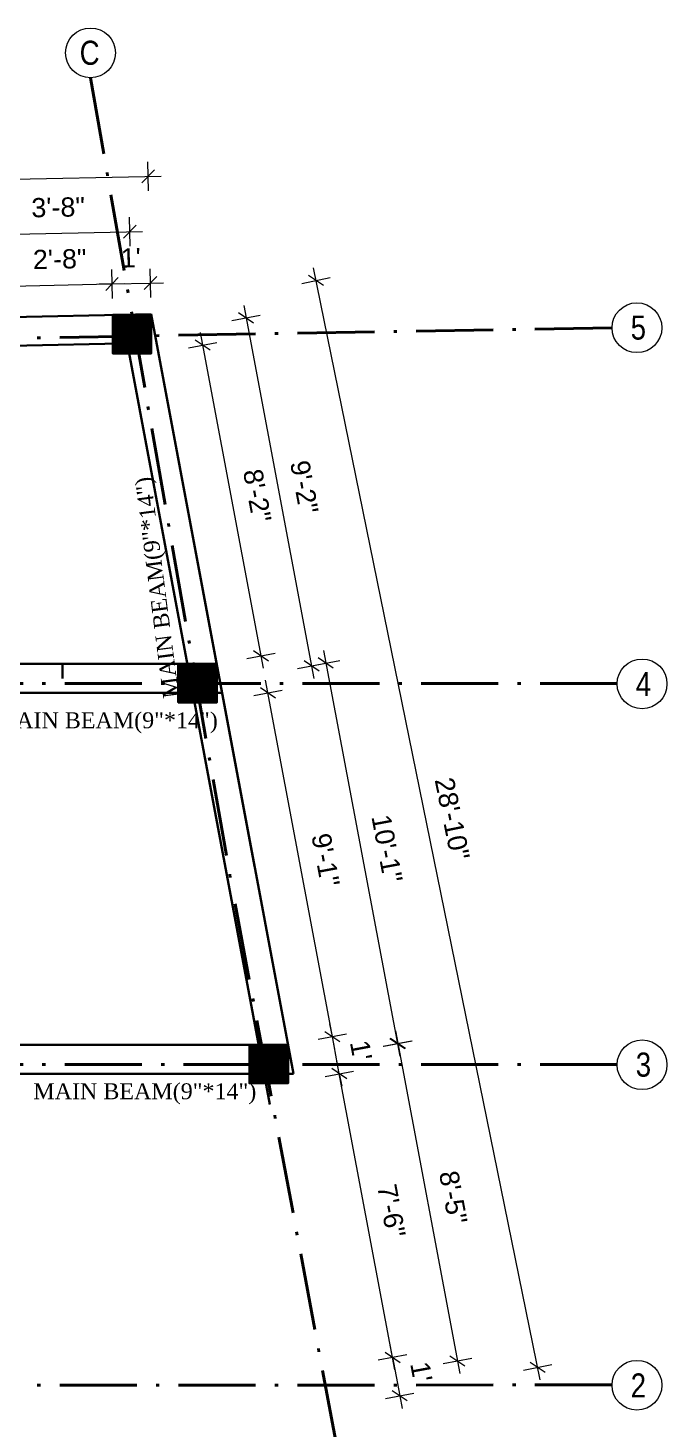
# Model space of a CAD drawing. Header units: inches. Extents: x 45643 to 70559, y -8725 to 1713.
# Drawn here: x 63796.9 to 63995.9, y -4377.5 to -3941.2 of the extents above; entities that cross this region are included whole.
import ezdxf

# ---------------------------------------------------------------- set-up
doc = ezdxf.new("R2010")
doc.units = ezdxf.units.IN
doc.header["$MEASUREMENT"] = 0
doc.linetypes.add('ACAD_ISO10W100', pattern=[18.5, 12, -3, 0.5, -3])
for name, color, linetype, lineweight in [('A-Wall', 250, 'Continuous', 40), ('A_Title Text', 105, 'Continuous', 60), ('ELEVATION', 6, 'Continuous', 30), ('Text', 7, 'Continuous', 9)]:
    doc.layers.add(name, color=color, linetype=linetype, lineweight=lineweight)
doc.styles.add('Arial', font='arial.ttf')
doc.styles.add('DIM', font='', dxfattribs={"height": 100})
doc.styles.get("Standard").update_dxf_attribs({"font": 'times.ttf'})
doc.styles.get('DIM').set_extended_font_data('VNI-Helve-Condense')
doc.dimstyles.new('Sudeep', dxfattribs={"dimtxt": 6, "dimasz": 4, "dimexe": 4.5, "dimexo": 4.5, "dimgap": 5, "dimtad": 1, "dimdec": 0, "dimlunit": 4, "dimtxsty": 'Arial', "dimblk": 'OBLIQUE', "dimcen": 250, "dimdle": 4, "dimclrd": 86, "dimclre": 5, "dimclrt": 1, "dimadec": 0, "dimazin": 0, "dimtfac": 1, "dimtdec": 0, "dimtix": 1, "dimtmove": 1, "dimatfit": 3, "dimldrblk": 'OBLIQUE', "dimfxl": 4.5, "dimfxlon": 1, "dimfrac": 2, "dimlwd": 15, "dimlwe": 13, "dimarcsym": 0})

# ---------------------------------------------------------------- blocks, each defined once
blk = doc.blocks.new('_Oblique')
at = {"color": 0, "linetype": 'ByBlock', "lineweight": -2}
blk.add_line((-0.5, -0.5), (0.5, 0.5), dxfattribs=at)
blk = doc.blocks.new('*D754')
at = {"layer": 'A_Title Text', "color": 5, "lineweight": 13, "transparency": 16777216}
for p, q in [((63790.9, -4026.14), (63790.71, -4017.14)), ((63823.17, -4025.45), (63822.98, -4016.45))]:
    blk.add_line(p, q, dxfattribs=at)
at = {"layer": 'A_Title Text', "color": 86, "lineweight": 15, "transparency": 16777216}
blk.add_line((63786.81, -4021.72), (63827.07, -4020.87), dxfattribs=at)
at = {"layer": 'Defpoints', "color": 0, "transparency": 16777216}
for p in [(63823.07, -4020.95), (63791.01, -4031.28), (63823.28, -4030.6)]:
    blk.add_point(p, dxfattribs=at)
at = {"layer": 'A_Title Text', "color": 86, "lineweight": 15, "transparency": 16777216, "xscale": 4, "yscale": 4, "zscale": 4}
for p, rotation in [((63790.81, -4021.64), 181.2192986938275), ((63823.07, -4020.95), 1.219298693827519)]:
    blk.add_blockref('_Oblique', p, dxfattribs=dict(at, rotation=rotation))
at = {"layer": 'A_Title Text', "color": 1, "transparency": 16777216, "insert": (63806.77, -4013.23), "char_height": 6, "attachment_point": 5, "rotation": 1.2193, "style": 'Arial'}
blk.add_mtext('2\'-8"', dxfattribs=at)
blk = doc.blocks.new('*D755')
at = {"layer": 'A_Title Text', "color": 5, "lineweight": 13, "transparency": 16777216}
for p, q in [((63823.17, -4025.45), (63822.98, -4016.45)), ((63835.17, -4025.19), (63834.98, -4016.2))]:
    blk.add_line(p, q, dxfattribs=at)
at = {"layer": 'A_Title Text', "color": 86, "lineweight": 15, "transparency": 16777216}
for p, q in [((63823.07, -4020.95), (63819.07, -4021.04)), ((63823.07, -4020.95), (63835.07, -4020.69)), ((63835.07, -4020.69), (63839.07, -4020.61))]:
    blk.add_line(p, q, dxfattribs=at)
at = {"layer": 'Defpoints', "color": 0, "transparency": 16777216}
for p in [(63835.07, -4020.69), (63823.28, -4030.6), (63835.28, -4030.34)]:
    blk.add_point(p, dxfattribs=at)
at = {"layer": 'A_Title Text', "color": 86, "lineweight": 15, "transparency": 16777216, "xscale": 4, "yscale": 4, "zscale": 4}
for p, rotation in [((63823.07, -4020.95), 1.219298693827504), ((63835.07, -4020.69), 181.2192986938275)]:
    blk.add_blockref('_Oblique', p, dxfattribs=dict(at, rotation=rotation))
at = {"layer": 'A_Title Text', "color": 1, "transparency": 16777216, "insert": (63828.9, -4012.81), "char_height": 6, "attachment_point": 5, "rotation": 1.2193, "style": 'Arial'}
blk.add_mtext("1'", dxfattribs=at)
blk = doc.blocks.new('*D756')
at = {"layer": 'A_Title Text', "color": 5, "lineweight": 13, "transparency": 16777216}
for p, q in [((63784.43, -4010.12), (63784.23, -4001.12)), ((63828.69, -4009.18), (63828.5, -4000.18))]:
    blk.add_line(p, q, dxfattribs=at)
at = {"layer": 'A_Title Text', "color": 86, "lineweight": 15, "transparency": 16777216}
blk.add_line((63780.33, -4005.71), (63832.6, -4004.59), dxfattribs=at)
at = {"layer": 'Defpoints', "color": 0, "transparency": 16777216}
for p in [(63828.6, -4004.68), (63785.01, -4037.54), (63829.28, -4036.6)]:
    blk.add_point(p, dxfattribs=at)
at = {"layer": 'A_Title Text', "color": 86, "lineweight": 15, "transparency": 16777216, "xscale": 4, "yscale": 4, "zscale": 4}
for p, rotation in [((63784.33, -4005.62), 181.2201277268422), ((63828.6, -4004.68), 1.220127726842232)]:
    blk.add_blockref('_Oblique', p, dxfattribs=dict(at, rotation=rotation))
at = {"layer": 'A_Title Text', "color": 1, "transparency": 16777216, "insert": (63806.29, -3997.09), "char_height": 6, "attachment_point": 5, "rotation": 1.2201, "style": 'Arial'}
blk.add_mtext('3\'-8"', dxfattribs=at)
blk = doc.blocks.new('*D757')
at = {"layer": 'A_Title Text', "color": 5, "lineweight": 13, "transparency": 16777216}
for p, q in [((63834.46, -3991.93), (63834.27, -3982.94)), ((63631.68, -3996.25), (63631.49, -3987.25))]:
    blk.add_line(p, q, dxfattribs=at)
at = {"layer": 'A_Title Text', "color": 86, "lineweight": 15, "transparency": 16777216}
blk.add_line((63627.58, -3991.84), (63838.36, -3987.35), dxfattribs=at)
at = {"layer": 'Defpoints', "color": 0, "transparency": 16777216}
for p in [(63834.36, -3987.43), (63835.28, -4030.34), (63632.5, -4034.66)]:
    blk.add_point(p, dxfattribs=at)
at = {"layer": 'A_Title Text', "color": 86, "lineweight": 15, "transparency": 16777216, "xscale": 4, "yscale": 4, "zscale": 4}
for p, rotation in [((63834.36, -3987.43), 1.219298693351975), ((63631.58, -3991.75), 181.219298693352)]:
    blk.add_blockref('_Oblique', p, dxfattribs=dict(at, rotation=rotation))
at = {"layer": 'A_Title Text', "color": 1, "transparency": 16777216, "insert": (63732.8, -3981.53), "char_height": 6, "attachment_point": 5, "rotation": 1.2193, "style": 'Arial'}
blk.add_mtext('16\'-11"', dxfattribs=at)
blk = doc.blocks.new('*D763')
at = {"layer": 'A_Title Text', "color": 86, "lineweight": 15, "transparency": 16777216}
for p, q in [((63910.42, -4355.5), (63909.69, -4351.57)), ((63910.42, -4355.5), (63912.67, -4367.5)), ((63912.67, -4367.5), (63913.41, -4371.43))]:
    blk.add_line(p, q, dxfattribs=at)
at = {"layer": 'A_Title Text', "color": 5, "lineweight": 13, "transparency": 16777216}
for p, q in [((63906, -4356.33), (63914.85, -4354.67)), ((63908.25, -4368.33), (63917.1, -4366.67))]:
    blk.add_line(p, q, dxfattribs=at)
at = {"layer": 'Defpoints', "color": 0, "transparency": 16777216}
for p in [(63896.57, -4358.1), (63912.67, -4367.5), (63898.82, -4370.1)]:
    blk.add_point(p, dxfattribs=at)
at = {"layer": 'A_Title Text', "color": 86, "lineweight": 15, "transparency": 16777216, "xscale": 4, "yscale": 4, "zscale": 4}
for p, rotation in [((63910.42, -4355.5), 280.6171471808366), ((63912.67, -4367.5), 100.6171471808367)]:
    blk.add_blockref('_Oblique', p, dxfattribs=dict(at, rotation=rotation))
at = {"layer": 'A_Title Text', "color": 1, "transparency": 16777216, "insert": (63919.42, -4360.02), "char_height": 6, "attachment_point": 5, "rotation": 280.6171, "style": 'Arial'}
blk.add_mtext("1'", dxfattribs=at)
blk = doc.blocks.new('*D764')
at = {"layer": 'A_Title Text', "color": 86, "lineweight": 15, "transparency": 16777216}
blk.add_line((63956.43, -4362.53), (63885.78, -4015.96), dxfattribs=at)
at = {"layer": 'A_Title Text', "color": 5, "lineweight": 13, "transparency": 16777216}
for p, q in [((63882.17, -4020.78), (63890.99, -4018.98)), ((63951.22, -4359.51), (63960.04, -4357.71))]:
    blk.add_line(p, q, dxfattribs=at)
at = {"layer": 'Defpoints', "color": 0, "transparency": 16777216}
for p in [(63886.58, -4019.88), (63835.27, -4030.34), (63904.32, -4369.07)]:
    blk.add_point(p, dxfattribs=at)
at = {"layer": 'A_Title Text', "color": 86, "lineweight": 15, "transparency": 16777216, "xscale": 4, "yscale": 4, "zscale": 4}
for p, rotation in [((63886.58, -4019.88), 101.5220110422784), ((63955.63, -4358.61), 281.5220110422783)]:
    blk.add_blockref('_Oblique', p, dxfattribs=dict(at, rotation=rotation))
at = {"layer": 'A_Title Text', "color": 1, "transparency": 16777216, "insert": (63929.01, -4187.63), "char_height": 6, "attachment_point": 5, "rotation": 281.522, "style": 'Arial'}
blk.add_mtext('28\'-10"', dxfattribs=at)
blk = doc.blocks.new('*D1082')
at = {"layer": 'A_Title Text', "color": 86, "lineweight": 15, "transparency": 16777216}
for p, q in [((63910.42, -4355.5), (63909.69, -4351.57)), ((63910.42, -4355.5), (63912.67, -4367.5)), ((63912.67, -4367.5), (63913.41, -4371.43))]:
    blk.add_line(p, q, dxfattribs=at)
at = {"layer": 'A_Title Text', "color": 5, "lineweight": 13, "transparency": 16777216}
for p, q in [((63906, -4356.33), (63914.85, -4354.67)), ((63908.25, -4368.33), (63917.1, -4366.67))]:
    blk.add_line(p, q, dxfattribs=at)
at = {"layer": 'Defpoints', "color": 0, "transparency": 16777216}
for p in [(63896.57, -4358.1), (63912.67, -4367.5), (63898.82, -4370.1)]:
    blk.add_point(p, dxfattribs=at)
at = {"layer": 'A_Title Text', "color": 86, "lineweight": 15, "transparency": 16777216, "xscale": 4, "yscale": 4, "zscale": 4}
for p, rotation in [((63910.42, -4355.5), 280.6171471808331), ((63912.67, -4367.5), 100.6171471808331)]:
    blk.add_blockref('_Oblique', p, dxfattribs=dict(at, rotation=rotation))
at = {"layer": 'A_Title Text', "color": 1, "transparency": 16777216, "insert": (63919.42, -4360.02), "char_height": 6, "attachment_point": 5, "rotation": 280.6171, "style": 'Arial'}
blk.add_mtext("1'", dxfattribs=at)
blk = doc.blocks.new('*D1068')
at = {"layer": 'A_Title Text', "color": 86, "lineweight": 15, "transparency": 16777216}
blk.add_line((63892.42, -4259.44), (63870.87, -4144.49), dxfattribs=at)
at = {"layer": 'A_Title Text', "color": 5, "lineweight": 13, "transparency": 16777216}
for p, q in [((63867.18, -4149.25), (63876.03, -4147.59)), ((63887.26, -4256.34), (63896.1, -4254.68))]:
    blk.add_line(p, q, dxfattribs=at)
at = {"layer": 'Defpoints', "color": 0, "transparency": 16777216}
for p in [(63871.6, -4148.42), (63855.67, -4151.41), (63877.87, -4258.1)]:
    blk.add_point(p, dxfattribs=at)
at = {"layer": 'A_Title Text', "color": 86, "lineweight": 15, "transparency": 16777216, "xscale": 4, "yscale": 4, "zscale": 4}
for p, rotation in [((63871.6, -4148.42), 100.6171471808331), ((63891.68, -4255.51), 280.6171471808331)]:
    blk.add_blockref('_Oblique', p, dxfattribs=dict(at, rotation=rotation))
at = {"layer": 'A_Title Text', "color": 1, "transparency": 16777216, "insert": (63889.57, -4200.48), "char_height": 6, "attachment_point": 5, "rotation": 280.6171, "style": 'Arial'}
blk.add_mtext('9\'-1"', dxfattribs=at)
blk = doc.blocks.new('*D1069')
at = {"layer": 'A_Title Text', "color": 86, "lineweight": 15, "transparency": 16777216}
blk.add_line((63888.88, -4135.19), (63912.67, -4261.62), dxfattribs=at)
at = {"layer": 'A_Title Text', "color": 5, "lineweight": 13, "transparency": 16777216}
for p, q in [((63885.2, -4139.96), (63894.05, -4138.29)), ((63907.51, -4258.52), (63916.35, -4256.86))]:
    blk.add_line(p, q, dxfattribs=at)
at = {"layer": 'Defpoints', "color": 0, "transparency": 16777216}
for p in [(63855.67, -4145.51), (63911.93, -4257.69), (63877.87, -4264.1)]:
    blk.add_point(p, dxfattribs=at)
at = {"layer": 'A_Title Text', "color": 86, "lineweight": 15, "transparency": 16777216, "xscale": 4, "yscale": 4, "zscale": 4}
for p, rotation in [((63889.62, -4139.13), 100.6559947049646), ((63911.93, -4257.69), 280.6559947049646)]:
    blk.add_blockref('_Oblique', p, dxfattribs=dict(at, rotation=rotation))
at = {"layer": 'A_Title Text', "color": 1, "transparency": 16777216, "insert": (63908.7, -4196.92), "char_height": 6, "attachment_point": 5, "rotation": 280.656, "style": 'Arial'}
blk.add_mtext('10\'-1"', dxfattribs=at)
blk = doc.blocks.new('*D1070')
at = {"layer": 'A_Title Text', "color": 86, "lineweight": 15, "transparency": 16777216}
for p, q in [((63891.68, -4255.51), (63890.94, -4251.58)), ((63893.85, -4267.1), (63891.68, -4255.51)), ((63893.85, -4267.1), (63894.59, -4271.03))]:
    blk.add_line(p, q, dxfattribs=at)
at = {"layer": 'A_Title Text', "color": 5, "lineweight": 13, "transparency": 16777216}
for p, q in [((63887.26, -4256.34), (63896.1, -4254.68)), ((63889.43, -4267.93), (63898.28, -4266.27))]:
    blk.add_line(p, q, dxfattribs=at)
at = {"layer": 'Defpoints', "color": 0, "transparency": 16777216}
for p in [(63877.87, -4258.1), (63891.68, -4255.51), (63877.87, -4270.1)]:
    blk.add_point(p, dxfattribs=at)
at = {"layer": 'A_Title Text', "color": 86, "lineweight": 15, "transparency": 16777216, "xscale": 4, "yscale": 4, "zscale": 4}
for p, rotation in [((63891.68, -4255.51), 280.6171471808331), ((63893.85, -4267.1), 100.6171471808331)]:
    blk.add_blockref('_Oblique', p, dxfattribs=dict(at, rotation=rotation))
at = {"layer": 'A_Title Text', "color": 1, "transparency": 16777216, "insert": (63900.64, -4259.83), "char_height": 6, "attachment_point": 5, "rotation": 280.6171, "style": 'Arial'}
blk.add_mtext("1'", dxfattribs=at)
blk = doc.blocks.new('*D1074')
at = {"layer": 'A_Title Text', "color": 86, "lineweight": 15, "transparency": 16777216}
for p, q in [((63910.42, -4355.5), (63909.69, -4351.57)), ((63910.42, -4355.5), (63912.67, -4367.5)), ((63912.67, -4367.5), (63913.41, -4371.43))]:
    blk.add_line(p, q, dxfattribs=at)
at = {"layer": 'A_Title Text', "color": 5, "lineweight": 13, "transparency": 16777216}
for p, q in [((63906, -4356.33), (63914.85, -4354.67)), ((63908.25, -4368.33), (63917.1, -4366.67))]:
    blk.add_line(p, q, dxfattribs=at)
at = {"layer": 'Defpoints', "color": 0, "transparency": 16777216}
for p in [(63896.57, -4358.1), (63912.67, -4367.5), (63898.82, -4370.1)]:
    blk.add_point(p, dxfattribs=at)
at = {"layer": 'A_Title Text', "color": 86, "lineweight": 15, "transparency": 16777216, "xscale": 4, "yscale": 4, "zscale": 4}
for p, rotation in [((63910.42, -4355.5), 280.6171471808331), ((63912.67, -4367.5), 100.6171471808331)]:
    blk.add_blockref('_Oblique', p, dxfattribs=dict(at, rotation=rotation))
at = {"layer": 'A_Title Text', "color": 1, "transparency": 16777216, "insert": (63919.42, -4360.02), "char_height": 6, "attachment_point": 5, "rotation": 280.6171, "style": 'Arial'}
blk.add_mtext("1'", dxfattribs=at)
blk = doc.blocks.new('*D1075')
at = {"layer": 'A_Title Text', "color": 5, "lineweight": 13, "transparency": 16777216}
for p, q in [((63889.43, -4267.93), (63898.28, -4266.27)), ((63906, -4356.33), (63914.85, -4354.67))]:
    blk.add_line(p, q, dxfattribs=at)
at = {"layer": 'A_Title Text', "color": 86, "lineweight": 15, "transparency": 16777216}
blk.add_line((63911.16, -4359.43), (63893.12, -4263.17), dxfattribs=at)
at = {"layer": 'Defpoints', "color": 0, "transparency": 16777216}
for p in [(63893.85, -4267.1), (63877.87, -4270.1), (63896.57, -4358.1)]:
    blk.add_point(p, dxfattribs=at)
at = {"layer": 'A_Title Text', "color": 86, "lineweight": 15, "transparency": 16777216, "xscale": 4, "yscale": 4, "zscale": 4}
for p, rotation in [((63893.85, -4267.1), 100.6171471808331), ((63910.42, -4355.5), 280.6171471808331)]:
    blk.add_blockref('_Oblique', p, dxfattribs=dict(at, rotation=rotation))
at = {"layer": 'A_Title Text', "color": 1, "transparency": 16777216, "insert": (63910.06, -4309.82), "char_height": 6, "attachment_point": 5, "rotation": 280.6171, "style": 'Arial'}
blk.add_mtext('7\'-6"', dxfattribs=at)
blk = doc.blocks.new('*D1067')
at = {"layer": 'A_Title Text', "color": 86, "lineweight": 15, "transparency": 16777216}
blk.add_line((63911.39, -4253.75), (63931.39, -4360.52), dxfattribs=at)
at = {"layer": 'A_Title Text', "color": 5, "lineweight": 13, "transparency": 16777216}
for p, q in [((63907.71, -4258.51), (63916.55, -4256.85)), ((63926.23, -4357.42), (63935.08, -4355.76))]:
    blk.add_line(p, q, dxfattribs=at)
at = {"layer": 'Defpoints', "color": 0, "transparency": 16777216}
for p in [(63877.87, -4264.1), (63930.65, -4356.59), (63890.57, -4364.1)]:
    blk.add_point(p, dxfattribs=at)
at = {"layer": 'A_Title Text', "color": 86, "lineweight": 15, "transparency": 16777216, "xscale": 4, "yscale": 4, "zscale": 4}
for p, rotation in [((63912.13, -4257.68), 100.6084701990624), ((63930.65, -4356.59), 280.6084701990624)]:
    blk.add_blockref('_Oblique', p, dxfattribs=dict(at, rotation=rotation))
at = {"layer": 'A_Title Text', "color": 1, "transparency": 16777216, "insert": (63929.32, -4305.65), "char_height": 6, "attachment_point": 5, "rotation": 280.6085, "style": 'Arial'}
blk.add_mtext('8\'-5"', dxfattribs=at)
blk = doc.blocks.new('*D1084')
at = {"layer": 'A_Title Text', "color": 5, "lineweight": 13, "transparency": 16777216}
for p, q in [((63860.38, -4032.39), (63869.23, -4030.73)), ((63880.78, -4140.79), (63889.62, -4139.13))]:
    blk.add_line(p, q, dxfattribs=at)
at = {"layer": 'A_Title Text', "color": 86, "lineweight": 15, "transparency": 16777216}
blk.add_line((63864.07, -4027.63), (63885.94, -4143.89), dxfattribs=at)
at = {"layer": 'Defpoints', "color": 0, "transparency": 16777216}
for p in [(63835.28, -4037.11), (63885.2, -4139.96), (63855.67, -4145.51)]:
    blk.add_point(p, dxfattribs=at)
at = {"layer": 'A_Title Text', "color": 86, "lineweight": 15, "transparency": 16777216, "xscale": 4, "yscale": 4, "zscale": 4}
for p, rotation in [((63864.8, -4031.56), 100.6559947049613), ((63885.2, -4139.96), 280.6559947049612)]:
    blk.add_blockref('_Oblique', p, dxfattribs=dict(at, rotation=rotation))
at = {"layer": 'A_Title Text', "color": 1, "transparency": 16777216, "insert": (63882.93, -4084.27), "char_height": 6, "attachment_point": 5, "rotation": 280.656, "style": 'Arial'}
blk.add_mtext('9\'-2"', dxfattribs=at)
blk = doc.blocks.new('*D1085')
at = {"layer": 'A_Title Text', "color": 86, "lineweight": 15, "transparency": 16777216}
blk.add_line((63850.55, -4036.09), (63870.17, -4140.76), dxfattribs=at)
at = {"layer": 'A_Title Text', "color": 5, "lineweight": 13, "transparency": 16777216}
for p, q in [((63846.86, -4040.86), (63855.71, -4039.2)), ((63865.01, -4137.66), (63873.85, -4136))]:
    blk.add_line(p, q, dxfattribs=at)
at = {"layer": 'Defpoints', "color": 0, "transparency": 16777216}
for p in [(63837.57, -4042.6), (63855.67, -4139.41), (63869.43, -4136.83)]:
    blk.add_point(p, dxfattribs=at)
at = {"layer": 'A_Title Text', "color": 86, "lineweight": 15, "transparency": 16777216, "xscale": 4, "yscale": 4, "zscale": 4}
for p, rotation in [((63851.29, -4040.03), 100.6171471808331), ((63869.43, -4136.83), 280.6171471808331)]:
    blk.add_blockref('_Oblique', p, dxfattribs=dict(at, rotation=rotation))
at = {"layer": 'A_Title Text', "color": 1, "transparency": 16777216, "insert": (63868.28, -4086.94), "char_height": 6, "attachment_point": 5, "rotation": 280.6171, "style": 'Arial'}
blk.add_mtext('8\'-2"', dxfattribs=at)

msp = doc.modelspace()

# ---------------------------------------------------------------- hatches: boundary and pattern name
at = {"layer": 'ELEVATION'}
h = msp.add_hatch(dxfattribs=at)
h.set_pattern_fill('ANSI31', color=256)
h.set_pattern_definition([(45, (36814.95309, 12259.9699), (-0.08838834765, 0.08838834765), [])])
h.paths.add_polyline_path([(63835.278, -4030.597), (63823.278, -4030.597), (63823.278, -4042.597), (63835.278, -4042.597)])
h = msp.add_hatch(dxfattribs=at)
h.set_pattern_fill('ANSI31', color=256)
h.set_pattern_definition([(45, (36835.34901, 12151.16177), (-0.08838834765, 0.08838834765), [])])
h.paths.add_polyline_path([(63855.674, -4139.406), (63843.674, -4139.406), (63843.674, -4151.406), (63855.674, -4151.406)])
h = msp.add_hatch(dxfattribs=at)
h.set_pattern_fill('ANSI31', color=256)
h.set_pattern_definition([(45, (36857.54574, 12032.46923), (-0.08838834765, 0.08838834765), [])])
h.paths.add_polyline_path([(63877.871, -4258.098), (63865.871, -4258.098), (63865.871, -4270.098), (63877.871, -4270.098)])

# ---------------------------------------------------------------- linework, layer by layer
at = {"layer": 'A-Wall', "color": 6, "linetype": 'ACAD_ISO10W100', "ltscale": 2}
for p, q in [((63816.375, -3956.721), (63860.329, -4208.378)), ((63978.779, -4034.606), (63542.495, -4042.232)), ((63980.361, -4145.513), (63543.775, -4145.513)), ((63861.413, -4214.177), (63912.777, -4488.836)), ((63980.361, -4264.205), (63543.775, -4264.205)), ((63978.779, -4364.098), (63542.194, -4364.298))]:
    msp.add_line(p, q, dxfattribs=at)
at = {"layer": 'ELEVATION'}
for p, q in [((63835.278, -4030.342), (63632.496, -4034.658)), ((63835.278, -4030.597), (63835.278, -4030.342)), ((63867.451, -4202.378), (63835.278, -4030.342)), ((63879.554, -4267.098), (63835.278, -4030.342)), ((63872.193, -4276.698), (63826.431, -4031.997)), ((63835.47, -4039.34), (63632.688, -4043.656)), ((63635.451, -4139.406), (63855.674, -4139.406)), ((63807.674, -4139.406), (63807.674, -4143.906)), ((63843.674, -4142.406), (63843.674, -4151.406)), ((63635.451, -4148.406), (63857.357, -4148.406)), ((63629.13, -4258.098), (63868.715, -4258.098)), ((63629.13, -4267.098), (63879.554, -4267.098))]:
    msp.add_line(p, q, dxfattribs=at)
for points in [[(63823.278, -4030.597), (63835.278, -4030.597), (63835.278, -4042.597), (63823.278, -4042.597)], [(63843.674, -4139.406), (63855.674, -4139.406), (63855.674, -4151.406), (63843.674, -4151.406)], [(63865.871, -4258.098), (63877.871, -4258.098), (63877.871, -4270.098), (63865.871, -4270.098)]]:
    msp.add_lwpolyline(points, close=True, dxfattribs=at)
at = {"layer": 'Text', "ltscale": 0.5}
for centre in [(63816.375, -3948.956), (63986.544, -4034.606), (63988.124, -4145.62), (63988.124, -4264.313), (63986.543, -4364.205)]:
    msp.add_circle(centre, 7.764, dxfattribs=at)

# ---------------------------------------------------------------- texts
at = {"layer": 'Text', "ltscale": 0.5, "char_height": 7.5, "width": 853.30779, "attachment_point": 9, "style": 'DIM'}
for s, insert in [('C', (63819.198, -3952.768)), ('5', (63989.366, -4038.418)), ('4', (63990.947, -4149.432)), ('3', (63990.947, -4268.125)), ('2', (63989.365, -4368.017))]:
    msp.add_mtext(s, dxfattribs=dict(at, insert=insert))
at = {"layer": 'Text', "color": 2, "insert": (63840.026, -4157.814), "char_height": 4.94978, "width": 273.15765, "attachment_point": 1, "rotation": 97.35202}
msp.add_mtext('\\pi7.488,t74.25;MAIN BEAM(9"*14")', dxfattribs=at)
at = {"layer": 'Text', "color": 2, "char_height": 4.94978, "width": 273.15765, "attachment_point": 1}
for insert in [(63779.077, -4154.475), (63791.077, -4270.098)]:
    msp.add_mtext('\\pi7.488;MAIN BEAM(9"*14")', dxfattribs=dict(at, insert=insert))

# ---------------------------------------------------------------- dimensions: what is measured, and where the dimension line sits
at = {"layer": 'A_Title Text'}
for p1, p2, distance, picture, middle in [((63632.496, -4034.658), (63835.278, -4030.342), 42.918, '*D757', (63732.802, -3981.531)), ((63904.322, -4369.066), (63835.273, -4030.343), -52.364, '*D764', (63929.008, -4187.634)), ((63835.278, -4037.114), (63855.674, -4145.513), 30.045, '*D1084', (63882.927, -4084.267))]:
    dim = msp.add_aligned_dim(p1=p1, p2=p2, distance=distance, dimstyle='Sudeep', dxfattribs=at)
    dim.commit()
    dim.dimension.update_dxf_attribs({"geometry": picture, "text_midpoint": middle})
for base, p1, p2, angle, picture, middle in [((63828.598, -4004.679), (63785.01, -4037.538), (63829.278, -4036.597), 181.22013, '*D756', (63806.293, -3997.087)), ((63823.073, -4020.95), (63791.01, -4031.285), (63823.278, -4030.598), 181.2193, '*D754', (63806.767, -4013.232)), ((63835.073, -4020.695), (63823.278, -4030.598), (63835.278, -4030.342), 181.2193, '*D755', (63828.902, -4012.812)), ((63869.432, -4136.827), (63837.57, -4042.597), (63855.674, -4139.406), 100.61715, '*D1085', (63868.284, -4086.941)), ((63911.932, -4257.689), (63855.674, -4145.513), (63877.871, -4264.098), 100.65599, '*D1069', (63908.702, -4196.916)), ((63871.605, -4148.419), (63877.871, -4258.098), (63855.674, -4151.406), 100.61715, '*D1068', (63889.568, -4200.479)), ((63891.679, -4255.51), (63877.871, -4270.098), (63877.871, -4258.098), 100.61715, '*D1070', (63900.641, -4259.83)), ((63930.654, -4356.591), (63877.871, -4264.098), (63890.572, -4364.098), 100.60847, '*D1067', (63929.317, -4305.652)), ((63893.853, -4267.102), (63896.572, -4358.098), (63877.871, -4270.098), 100.61715, '*D1075', (63910.063, -4309.816)), ((63912.673, -4367.501), (63896.572, -4358.098), (63898.816, -4370.098), 100.61715, '*D763', (63919.423, -4360.025)), ((63912.673, -4367.501), (63896.572, -4358.098), (63898.816, -4370.098), 100.61715, '*D1082', (63919.423, -4360.025)), ((63912.673, -4367.501), (63896.572, -4358.098), (63898.816, -4370.098), 100.61715, '*D1074', (63919.423, -4360.025))]:
    dim = msp.add_linear_dim(base=base, p1=p1, p2=p2, angle=angle, dimstyle='Sudeep', dxfattribs=at)
    dim.commit()
    dim.dimension.update_dxf_attribs({"geometry": picture, "text_midpoint": middle})

doc.saveas('drawing.dxf')
